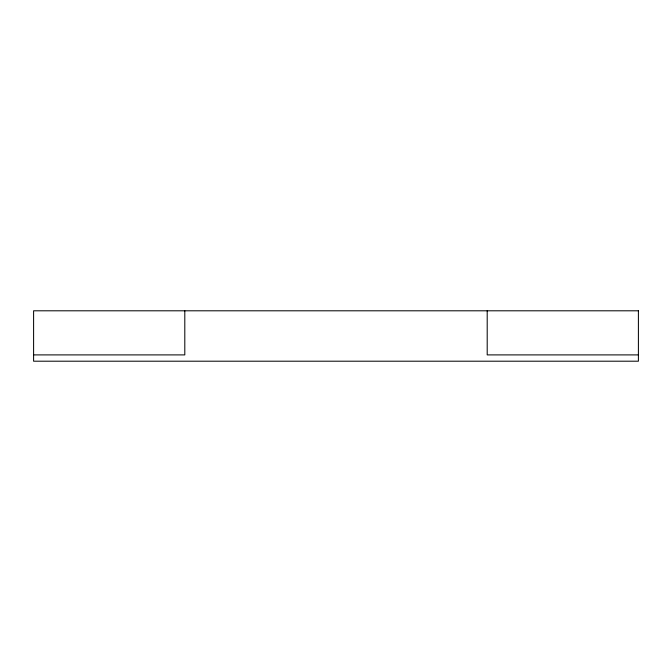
<?xml version="1.0" encoding="UTF-8"?>
<svg xmlns="http://www.w3.org/2000/svg" width="672" height="672" viewBox="0 0 672 672"><rect width="100%" height="100%" fill="white"/><g stroke="black" fill="none" stroke-linecap="round" stroke-linejoin="round"><path stroke-width="1.01" d="M33.6 354.9L184.8 354.9L184.8 310.8M638.4 354.9L487.2 354.9L487.2 310.8M638.4 310.8L33.6 310.8L33.6 361.2L638.4 361.2L638.4 310.8"/></g></svg>
